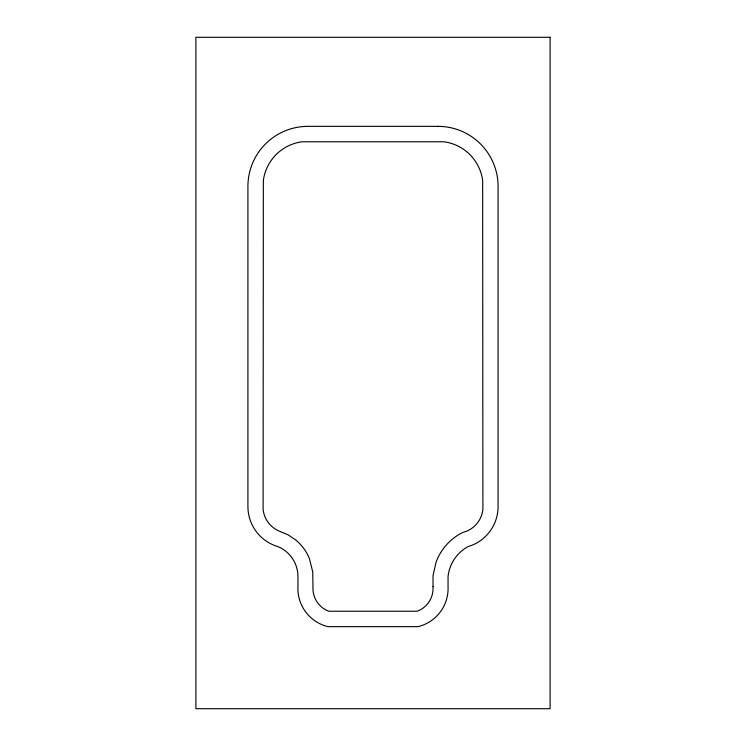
<?xml version="1.0" encoding="UTF-8"?>
<svg xmlns="http://www.w3.org/2000/svg" width="746" height="746" viewBox="0 0 746 746"><rect width="100%" height="100%" fill="white"/><g stroke="black" fill="none" stroke-linecap="round" stroke-linejoin="round"><path stroke-width="1.12" d="M433.034 586.552L432.997 590.133A24.208 24.208 0 0 1 417.173 611.226L328.827 611.226A24.208 24.208 0 0 1 313.003 590.133L312.751 571.968L309.376 558.456A47.548 47.548 0 0 0 295.658 539.918L287.928 534.733L279.452 531.227A26.66 26.66 0 0 1 263.105 509.434L263.347 180.513A44.993 44.993 0 0 1 302.093 141.777L443.907 141.777A44.993 44.993 0 0 1 482.653 180.513L482.895 509.434A26.66 26.66 0 0 1 466.548 531.227C460.338 532.886 455.088 536.803 450.304 540.953A53.74 53.74 0 0 0 436 562.409L433.034 575.539L433.034 586.552M550.11 37.3L195.89 37.3L195.89 708.7L550.11 708.7L550.11 37.3M438.042 126.354L307.958 126.354A60.034 60.034 0 0 0 247.924 186.388L247.924 506.581A41.692 41.692 0 0 0 277.941 546.604A32.516 32.516 0 0 1 297.952 576.621L297.952 586.626A39.249 39.249 0 0 0 327.97 626.649L418.03 626.649A39.249 39.249 0 0 0 448.048 586.626L448.048 576.621A38.717 38.717 0 0 1 468.059 546.604A41.692 41.692 0 0 0 498.076 506.581L498.076 186.388A60.034 60.034 0 0 0 438.042 126.354"/></g></svg>
